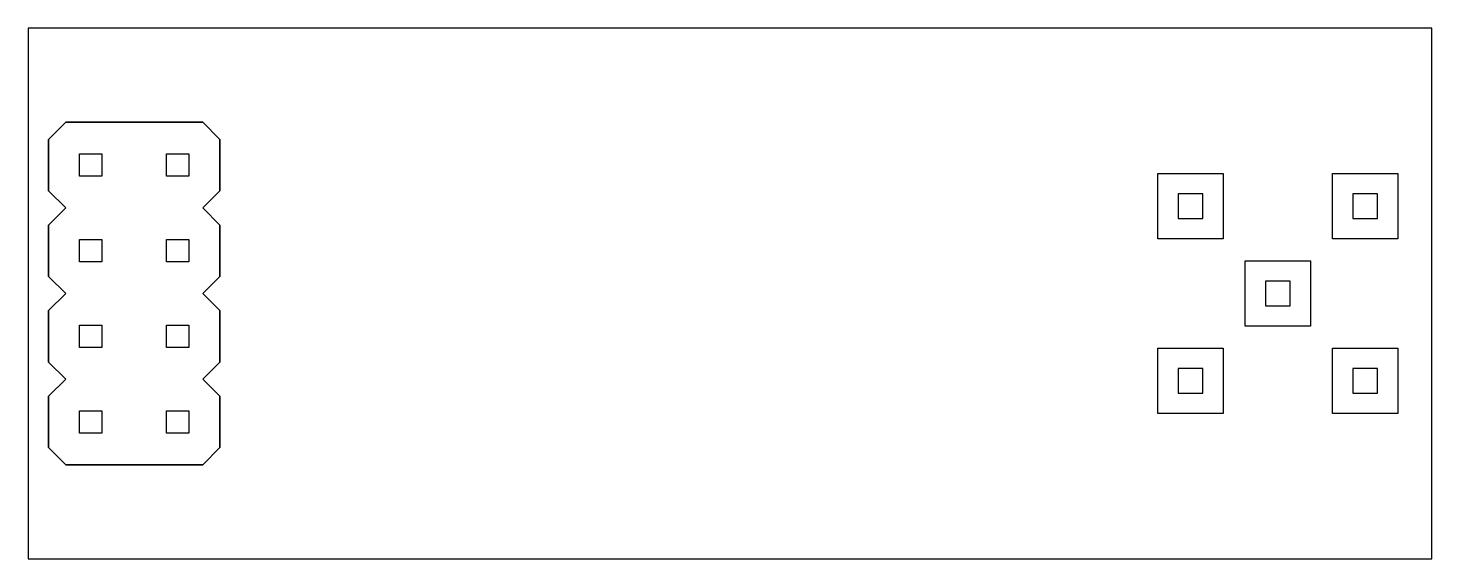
# Model space of a CAD drawing. Header units: millimetres. Extents: x -0.6 to 40.4, y -8.2 to 7.3.
import ezdxf

# ---------------------------------------------------------------- set-up
doc = ezdxf.new("R2010")
doc.units = ezdxf.units.MM
doc.layers.get('0').update_dxf_attribs({"linetype": 'CONTINUOUS'})

msp = doc.modelspace()

# ---------------------------------------------------------------- linework, layer by layer
for points in [[(-0.589, 7.342), (-0.589, -8.158), (40.411, -8.158), (40.411, 7.342)], [(0.011, 2.592), (0.011, 4.092), (0.511, 4.592), (4.511, 4.592), (5.011, 4.092), (5.011, 2.592), (4.511, 2.092), (5.011, 1.592), (5.011, 0.092), (4.511, -0.408), (5.011, -0.908), (5.011, -2.408), (4.511, -2.908), (5.011, -3.408), (5.011, -4.908), (4.511, -5.408), (0.511, -5.408), (0.011, -4.908), (0.011, -3.408), (0.511, -2.908), (0.011, -2.408), (0.011, -0.908), (0.511, -0.408), (0.011, 0.092), (0.011, 1.592), (0.511, 2.092)], [(0.511, 4.592), (0.011, 4.092), (0.011, 2.592), (0.511, 2.092), (0.011, 1.592), (0.011, 0.092), (0.511, -0.408), (0.011, -0.908), (0.011, -2.408), (0.511, -2.908), (0.011, -3.408), (0.011, -4.908), (0.511, -5.408), (4.511, -5.408), (5.011, -4.908), (5.011, -3.408), (4.511, -2.908), (5.011, -2.408), (5.011, -0.908), (4.511, -0.408), (5.011, 0.092), (5.011, 1.592), (4.511, 2.092), (5.011, 2.592), (5.011, 4.092), (4.511, 4.592)], [(1.566, 3.017), (0.916, 3.017), (0.916, 3.667), (1.566, 3.667)], [(4.106, 3.017), (3.456, 3.017), (3.456, 3.667), (4.106, 3.667)], [(32.411, 1.192), (32.411, 3.092), (34.311, 3.092), (34.311, 1.192)], [(37.511, 3.092), (39.411, 3.092), (39.411, 1.192), (37.511, 1.192)], [(33, 1.78), (33.723, 1.78), (33.723, 2.504), (33, 2.504)], [(38.1, 1.78), (38.823, 1.78), (38.823, 2.504), (38.1, 2.504)], [(1.566, 0.517), (0.916, 0.517), (0.916, 1.167), (1.566, 1.167)], [(4.106, 0.517), (3.456, 0.517), (3.456, 1.167), (4.106, 1.167)], [(34.961, 0.542), (36.861, 0.542), (36.861, -1.358), (34.961, -1.358)], [(35.55, -0.77), (36.273, -0.77), (36.273, -0.046), (35.55, -0.046)], [(1.566, -1.983), (0.916, -1.983), (0.916, -1.333), (1.566, -1.333)], [(4.106, -1.983), (3.456, -1.983), (3.456, -1.333), (4.106, -1.333)], [(32.411, -2.008), (34.311, -2.008), (34.311, -3.908), (32.411, -3.908)], [(37.511, -2.008), (39.411, -2.008), (39.411, -3.908), (37.511, -3.908)], [(33.723, -3.32), (33.723, -2.596), (33, -2.596), (33, -3.32)], [(38.1, -3.32), (38.823, -3.32), (38.823, -2.596), (38.1, -2.596)], [(1.566, -4.483), (0.916, -4.483), (0.916, -3.833), (1.566, -3.833)], [(4.106, -4.483), (3.456, -4.483), (3.456, -3.833), (4.106, -3.833)]]:
    msp.add_lwpolyline(points, close=True)

doc.saveas('drawing.dxf')
